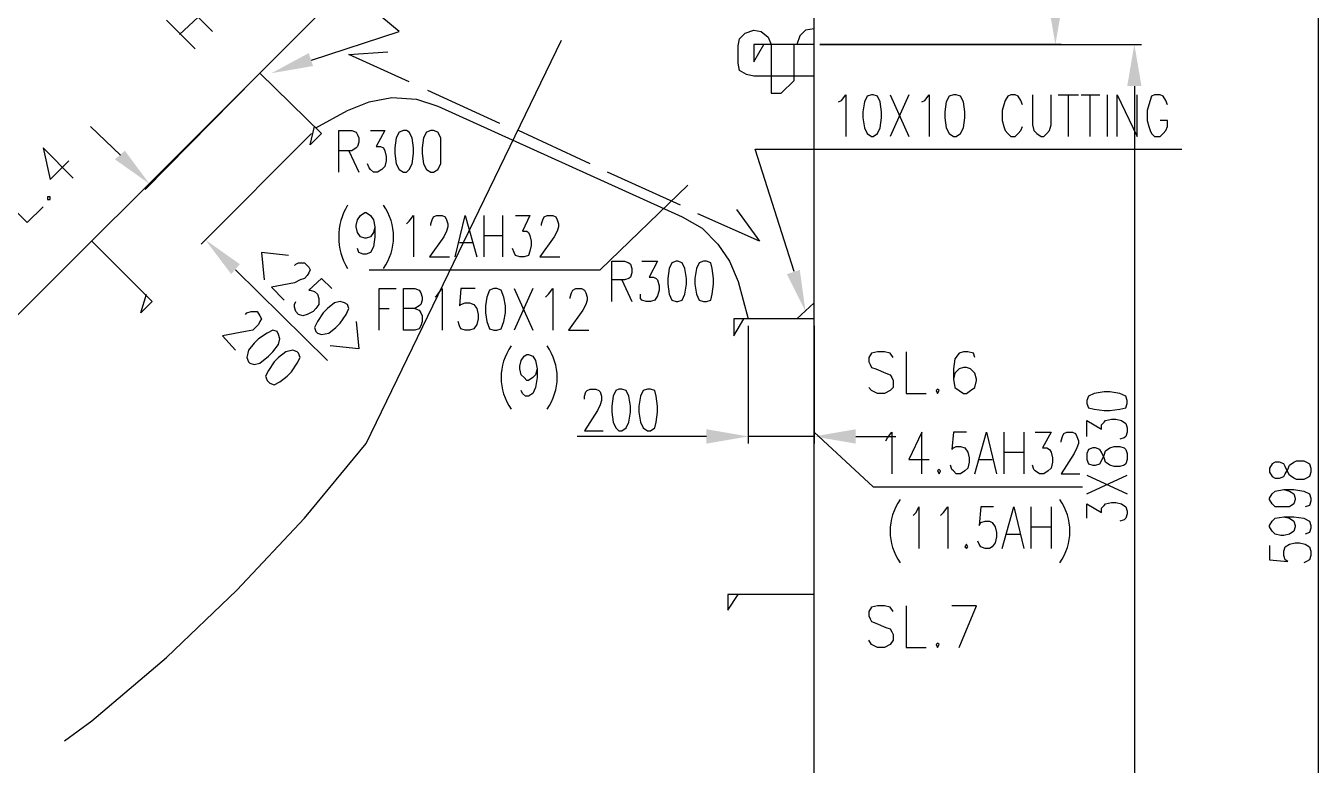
# Model space of a CAD drawing. Header units: millimetres. Extents: x 0.6 to 49, y 0.3 to 23.1.
# Drawn here: x 27.866 to 30.866, y 6.927 to 8.643 of the extents above; entities that cross this region are included whole.
import ezdxf

# ---------------------------------------------------------------- set-up
doc = ezdxf.new("R2010")
doc.units = ezdxf.units.MM
doc.layers.add('PDF_Geometry', color=7, linetype='Continuous')
doc.layers.add('PDF_Solid Fills', color=7, linetype='Continuous')

msp = doc.modelspace()

# ---------------------------------------------------------------- linework, layer by layer
at = {"layer": 'PDF_Geometry', "lineweight": 25}
msp.add_lwpolyline([(16.9861, 5.21), (28.2361, 5.21, 0.4124), (29.6961, 6.67), (29.6961, 19.12)], format="xyb", dxfattribs=at)
for points in [[(26.4528, 5.21), (26.4528, 6.58), (29.6961, 9.82)], [(30.8661, 9.7233), (30.8661, 5.3067)], [(28.5294, 8.5633), (28.7328, 8.63), (28.1328, 9.1267), (27.4561, 9.1267)], [(28.2328, 8.6967), (28.2994, 8.63)], [(28.1928, 8.6567), (28.2594, 8.59)], [(28.2228, 8.6233), (28.2661, 8.6633)], [(27.9561, 6.9833), (28.0194, 7.03), (28.1928, 7.1767), (28.3561, 7.3333), (28.5128, 7.5), (28.6561, 7.6733), (29.1094, 8.61)], [(29.6961, 8.5267), (29.5561, 8.5267), (29.5394, 8.53), (29.5228, 8.54), (29.5194, 8.5567), (29.5194, 8.5967), (29.5228, 8.6133), (29.5361, 8.6267), (29.5561, 8.6333), (29.5728, 8.63), (29.5894, 8.6167), (29.5961, 8.6), (29.5961, 8.4867), (29.6194, 8.4867), (29.6494, 8.5167), (29.6494, 8.6)], [(29.6961, 8.6367), (29.6761, 8.6333), (29.6628, 8.62), (29.6561, 8.6)], [(28.7561, 8.5133), (28.6161, 8.5767), (28.7061, 8.5833)], [(29.6961, 8.6), (29.5561, 8.6), (29.5561, 8.56), (29.5794, 8.6)], [(30.2694, 8.6), (29.7094, 8.6), (30.4561, 8.6)], [(28.3994, 8.5233), (28.1428, 8.2633)], [(28.4094, 8.5333), (28.5528, 8.3933), (28.5261, 8.3667), (28.5361, 8.41)], [(28.9661, 8.4167), (28.7994, 8.4933)], [(30.4394, 8.5033), (30.4394, 6.7833)], [(28.5394, 8.4067), (28.6128, 8.4467), (28.6628, 8.4667), (28.7161, 8.4767), (28.7728, 8.4733), (28.8228, 8.4567), (29.3894, 8.2), (29.4361, 8.1733), (29.4728, 8.1367), (29.4994, 8.0967), (29.5194, 8.05), (29.5428, 7.9633)], [(29.7528, 8.4667), (29.7594, 8.47), (29.7694, 8.4833), (29.7694, 8.3867)], [(29.8728, 8.4833), (29.9161, 8.3867)], [(29.9161, 8.4833), (29.8728, 8.3867)], [(29.9461, 8.4667), (29.9528, 8.47), (29.9628, 8.4833), (29.9628, 8.3867)], [(30.1794, 8.46), (30.1761, 8.47), (30.1694, 8.48), (30.1628, 8.4833), (30.1528, 8.4833), (30.1461, 8.48), (30.1394, 8.47), (30.1361, 8.46), (30.1328, 8.4467), (30.1328, 8.4233), (30.1361, 8.41), (30.1394, 8.4), (30.1461, 8.3933), (30.1528, 8.3867), (30.1628, 8.3867), (30.1694, 8.3933), (30.1761, 8.4), (30.1794, 8.41)], [(30.2028, 8.4833), (30.2028, 8.4133), (30.2061, 8.4), (30.2128, 8.3933), (30.2228, 8.3867), (30.2294, 8.3867), (30.2361, 8.3933), (30.2428, 8.4), (30.2461, 8.4133), (30.2461, 8.4833)], [(30.2628, 8.4833), (30.3094, 8.4833)], [(30.2861, 8.4833), (30.2861, 8.3867)], [(30.3161, 8.4833), (30.3594, 8.4833)], [(30.3361, 8.4833), (30.3361, 8.3867)], [(30.3761, 8.4833), (30.3761, 8.3867)], [(30.3994, 8.3867), (30.3994, 8.4833), (30.4461, 8.3867), (30.4461, 8.4833)], [(30.5161, 8.46), (30.5128, 8.47), (30.5061, 8.48), (30.4994, 8.4833), (30.4861, 8.4833), (30.4794, 8.48), (30.4761, 8.47), (30.4728, 8.46), (30.4694, 8.4467), (30.4694, 8.4233), (30.4728, 8.41), (30.4761, 8.4), (30.4794, 8.3933), (30.4861, 8.3867), (30.4994, 8.3867), (30.5061, 8.3933), (30.5128, 8.4), (30.5161, 8.41), (30.5161, 8.4233), (30.4994, 8.4233)], [(28.0861, 8.3433), (28.0161, 8.41)], [(28.5928, 8.3033), (28.5928, 8.4), (28.6228, 8.4), (28.6328, 8.3967), (28.6361, 8.39), (28.6394, 8.3833), (28.6394, 8.3733), (28.6361, 8.3633), (28.6328, 8.36), (28.6228, 8.3533), (28.5928, 8.3533)], [(28.6661, 8.4), (28.6994, 8.4), (28.6794, 8.3633), (28.6894, 8.3633), (28.6961, 8.36), (28.6994, 8.3533), (28.7028, 8.34), (28.7028, 8.33), (28.6994, 8.3167), (28.6928, 8.31), (28.6828, 8.3033), (28.6728, 8.3033), (28.6661, 8.31), (28.6628, 8.3133), (28.6594, 8.3233)], [(29.1761, 8.3233), (29.0094, 8.4)], [(28.5294, 8.3933), (28.2728, 8.1367)], [(27.9761, 8.29), (27.9061, 8.36), (27.9228, 8.2867), (27.9661, 8.33)], [(28.6161, 8.3533), (28.6394, 8.3033)], [(29.6494, 8.0733), (29.5594, 8.3567), (30.5494, 8.3567)], [(29.3861, 8.2267), (29.2161, 8.3033)], [(27.8028, 8.2533), (27.8694, 8.1867), (27.9061, 8.2233)], [(28.6628, 8.0767), (29.1994, 8.0767), (29.4028, 8.2733)], [(28.6761, 8.1767), (28.6728, 8.1633), (28.6661, 8.1533), (28.6561, 8.15), (28.6528, 8.15), (28.6428, 8.1533), (28.6361, 8.1633), (28.6328, 8.1767), (28.6328, 8.18), (28.6361, 8.1933), (28.6428, 8.2033), (28.6528, 8.21), (28.6561, 8.21), (28.6661, 8.2033), (28.6728, 8.1933), (28.6761, 8.1767), (28.6761, 8.1533), (28.6728, 8.13), (28.6661, 8.1167), (28.6561, 8.1133), (28.6494, 8.1133), (28.6394, 8.1167), (28.6361, 8.1267)], [(28.7494, 8.1833), (28.7561, 8.19), (28.7661, 8.2033), (28.7661, 8.1067)], [(28.8061, 8.18), (28.8061, 8.1833), (28.8094, 8.1933), (28.8128, 8.2), (28.8194, 8.2033), (28.8328, 8.2033), (28.8394, 8.2), (28.8428, 8.1933), (28.8461, 8.1833), (28.8461, 8.1767), (28.8428, 8.1667), (28.8361, 8.1533), (28.8028, 8.1067), (28.8494, 8.1067)], [(28.8628, 8.1067), (28.8861, 8.2033), (28.9128, 8.1067)], [(28.9294, 8.2033), (28.9294, 8.1067)], [(28.9728, 8.2033), (28.9728, 8.1067)], [(29.0028, 8.2033), (29.0361, 8.2033), (29.0194, 8.1667), (29.0294, 8.1667), (29.0328, 8.1633), (29.0361, 8.1567), (29.0394, 8.1433), (29.0394, 8.1333), (29.0361, 8.12), (29.0328, 8.11), (29.0228, 8.1067), (29.0128, 8.1067), (29.0028, 8.11), (28.9994, 8.1167), (28.9961, 8.1267)], [(29.0628, 8.18), (29.0628, 8.1833), (29.0661, 8.1933), (29.0694, 8.2), (29.0761, 8.2033), (29.0894, 8.2033), (29.0961, 8.2), (29.0994, 8.1933), (29.1028, 8.1833), (29.1028, 8.1767), (29.0994, 8.1667), (29.0928, 8.1533), (29.0594, 8.1067), (29.1061, 8.1067)], [(29.5161, 8.2167), (29.5694, 8.1433), (29.4261, 8.2067)], [(28.0194, 8.1433), (28.1594, 8.0033), (28.1328, 7.9767), (28.1461, 8.02)], [(28.8728, 8.14), (28.9028, 8.14)], [(28.9294, 8.1567), (28.9728, 8.1567)], [(28.4761, 8.11), (28.4128, 8.1167), (28.4194, 8.0533)], [(28.3528, 8.0767), (28.5661, 7.8667)], [(28.4894, 8.0867), (28.4928, 8.09), (28.4994, 8.0933), (28.5128, 8.0933), (28.5228, 8.0833), (28.5261, 8.0767), (28.5228, 8.07), (28.5194, 8.0633), (28.5128, 8.0567), (28.5028, 8.0533), (28.4894, 8.0467), (28.4361, 8.0367), (28.4661, 8.0067)], [(29.2261, 8.0033), (29.2261, 8.0967), (29.2561, 8.0967), (29.2661, 8.0933), (29.2694, 8.09), (29.2728, 8.08), (29.2728, 8.07), (29.2694, 8.06), (29.2661, 8.0567), (29.2561, 8.0533), (29.2261, 8.0533)], [(29.2961, 8.0967), (29.3328, 8.0967), (29.3128, 8.06), (29.3228, 8.06), (29.3294, 8.0567), (29.3328, 8.0533), (29.3361, 8.04), (29.3361, 8.03), (29.3328, 8.0167), (29.3261, 8.0067), (29.3161, 8.0033), (29.3061, 8.0033), (29.2961, 8.0067), (29.2928, 8.01), (29.2928, 8.02)], [(28.5761, 8.0333), (28.5528, 8.0567), (28.5228, 8.03), (28.5261, 8.03), (28.5361, 8.0267), (28.5428, 8.02), (28.5461, 8.01), (28.5461, 7.9967), (28.5394, 7.9867), (28.5328, 7.98), (28.5194, 7.9733), (28.5094, 7.97), (28.4994, 7.9733), (28.4928, 7.98), (28.4894, 7.99), (28.4894, 7.9967), (28.4928, 8.0033)], [(29.2494, 8.0533), (29.2728, 8.0033)], [(28.6861, 7.9367), (28.6861, 8.0333), (28.7261, 8.0333)], [(28.7694, 7.9867), (28.7794, 7.9833), (28.7828, 7.9767), (28.7861, 7.97), (28.7861, 7.9567), (28.7828, 7.9467), (28.7794, 7.94), (28.7694, 7.9367), (28.7428, 7.9367), (28.7428, 8.0333), (28.7694, 8.0333), (28.7794, 8.03), (28.7828, 8.0233), (28.7861, 8.0133), (28.7861, 8.0067), (28.7828, 7.9967), (28.7794, 7.9933), (28.7694, 7.9867), (28.7428, 7.9867)], [(28.8161, 8.0133), (28.8228, 8.02), (28.8328, 8.0333), (28.8328, 7.9367)], [(28.9094, 8.0333), (28.8761, 8.0333), (28.8728, 7.9933), (28.8761, 7.9967), (28.8861, 8), (28.8961, 8), (28.9061, 7.9967), (28.9128, 7.9867), (28.9161, 7.9733), (28.9161, 7.9633), (28.9128, 7.95), (28.9061, 7.94), (28.8961, 7.9367), (28.8861, 7.9367), (28.8761, 7.94), (28.8728, 7.9467), (28.8694, 7.9567)], [(28.9994, 8.0333), (29.0428, 7.9367)], [(29.0428, 8.0333), (28.9994, 7.9367)], [(29.0728, 8.0133), (29.0794, 8.02), (29.0894, 8.0333), (29.0894, 7.9367)], [(29.1294, 8.01), (29.1294, 8.0133), (29.1328, 8.0233), (29.1361, 8.03), (29.1428, 8.0333), (29.1561, 8.0333), (29.1628, 8.03), (29.1661, 8.0233), (29.1694, 8.0133), (29.1694, 8.0067), (29.1661, 7.9967), (29.1594, 7.9833), (29.1261, 7.9367), (29.1728, 7.9367)], [(28.3761, 7.9733), (28.3794, 7.9767), (28.3894, 7.98), (28.4028, 7.98), (28.4094, 7.97), (28.4128, 7.9633), (28.4094, 7.9567), (28.4061, 7.95), (28.3994, 7.9433), (28.3928, 7.9367), (28.3761, 7.9333), (28.3228, 7.9233), (28.3528, 7.89)], [(28.6861, 7.9867), (28.7094, 7.9867)], [(29.6561, 7.9633), (29.6961, 8)], [(28.6328, 7.9567), (28.6394, 7.8933), (28.5728, 7.9)], [(29.6961, 7.9633), (29.5094, 7.9633), (29.5094, 7.9233), (29.5328, 7.9633)], [(29.5428, 7.9467), (29.5428, 7.6733)], [(29.6961, 7.9467), (29.6961, 7.6733)], [(29.0528, 7.8467), (29.0494, 7.8333), (29.0428, 7.8267), (29.0328, 7.82), (29.0294, 7.82), (29.0228, 7.8267), (29.0161, 7.8333), (29.0128, 7.8467), (29.0128, 7.8533), (29.0161, 7.8667), (29.0228, 7.8767), (29.0294, 7.88), (29.0328, 7.88), (29.0428, 7.8767), (29.0494, 7.8667), (29.0528, 7.8467), (29.0528, 7.8267), (29.0494, 7.8033), (29.0428, 7.79), (29.0328, 7.7833), (29.0261, 7.7833), (29.0194, 7.79), (29.0161, 7.7967)], [(29.8794, 7.8733), (29.8728, 7.8833), (29.8594, 7.8867), (29.8428, 7.8867), (29.8294, 7.8833), (29.8228, 7.8733), (29.8228, 7.8633), (29.8261, 7.8567), (29.8294, 7.85), (29.8394, 7.8467), (29.8628, 7.8367), (29.8728, 7.8333), (29.8761, 7.8267), (29.8794, 7.82), (29.8794, 7.8033), (29.8728, 7.7967), (29.8594, 7.79), (29.8428, 7.79), (29.8294, 7.7967), (29.8228, 7.8033)], [(29.9094, 7.8867), (29.9094, 7.79), (29.9561, 7.79)], [(30.0694, 7.8733), (30.0661, 7.8833), (30.0528, 7.8867), (30.0428, 7.8867), (30.0328, 7.8833), (30.0228, 7.87), (30.0194, 7.8467), (30.0194, 7.8233), (30.0228, 7.8033), (30.0328, 7.7967), (30.0428, 7.79), (30.0494, 7.79), (30.0594, 7.7967), (30.0694, 7.8033), (30.0728, 7.82), (30.0728, 7.8233), (30.0694, 7.8367), (30.0594, 7.8467), (30.0494, 7.85), (30.0428, 7.85), (30.0328, 7.8467), (30.0228, 7.8367), (30.0194, 7.8233)], [(29.1628, 7.7767), (29.1628, 7.7833), (29.1661, 7.7933), (29.1694, 7.7967), (29.1761, 7.8), (29.1894, 7.8), (29.1961, 7.7967), (29.1994, 7.7933), (29.2028, 7.7833), (29.2028, 7.7733), (29.1994, 7.7633), (29.1928, 7.75), (29.1628, 7.7033), (29.2061, 7.7033)], [(30.3294, 7.69), (30.3294, 7.7267), (30.3628, 7.7067), (30.3628, 7.7167), (30.3694, 7.7233), (30.3728, 7.7267), (30.3861, 7.73), (30.3961, 7.73), (30.4094, 7.7267), (30.4194, 7.72), (30.4228, 7.71), (30.4228, 7.7), (30.4194, 7.69), (30.4161, 7.6867), (30.4061, 7.6833)], [(29.4461, 7.69), (29.1461, 7.69)], [(29.6961, 7.69), (29.5428, 7.69)], [(29.6961, 7.7), (29.8328, 7.5733), (30.3194, 7.5733)], [(29.7928, 7.69), (29.8861, 7.69)], [(29.8628, 7.68), (29.8661, 7.6867), (29.8761, 7.7), (29.8761, 7.6033)], [(29.9461, 7.6033), (29.9461, 7.7), (29.9161, 7.6367), (29.9628, 7.6367)], [(30.0494, 7.7), (30.0194, 7.7), (30.0161, 7.66), (30.0194, 7.6633), (30.0261, 7.6667), (30.0361, 7.6667), (30.0461, 7.6633), (30.0528, 7.6533), (30.0561, 7.64), (30.0561, 7.63), (30.0528, 7.6167), (30.0461, 7.61), (30.0361, 7.6033), (30.0261, 7.6033), (30.0194, 7.61), (30.0161, 7.6133), (30.0128, 7.6233)], [(30.0694, 7.6033), (30.0961, 7.7), (30.1194, 7.6033)], [(30.1361, 7.7), (30.1361, 7.6033)], [(30.1828, 7.7), (30.1828, 7.6033)], [(30.2094, 7.7), (30.2461, 7.7), (30.2261, 7.6633), (30.2361, 7.6633), (30.2428, 7.66), (30.2461, 7.6533), (30.2494, 7.64), (30.2494, 7.63), (30.2461, 7.6167), (30.2394, 7.61), (30.2294, 7.6033), (30.2194, 7.6033), (30.2094, 7.61), (30.2061, 7.6133), (30.2028, 7.6233)], [(30.2694, 7.6767), (30.2694, 7.68), (30.2728, 7.69), (30.2761, 7.6967), (30.2828, 7.7), (30.2961, 7.7), (30.3028, 7.6967), (30.3061, 7.69), (30.3094, 7.68), (30.3094, 7.6733), (30.3061, 7.6633), (30.2994, 7.65), (30.2694, 7.6033), (30.3128, 7.6033)], [(30.1361, 7.6533), (30.1828, 7.6533)], [(30.0794, 7.6367), (30.1094, 7.6367)], [(30.3294, 7.5567), (30.4228, 7.6)], [(30.3294, 7.6), (30.4228, 7.5567)], [(30.7861, 7.5667), (30.7994, 7.5633), (30.8094, 7.5567), (30.8128, 7.5467), (30.8128, 7.5433), (30.8094, 7.5333), (30.7994, 7.5267), (30.7661, 7.5267), (30.7594, 7.5333), (30.7528, 7.5433), (30.7528, 7.5467), (30.7594, 7.5567), (30.7661, 7.5633), (30.7861, 7.5667), (30.8094, 7.5667), (30.8328, 7.5633), (30.8461, 7.5567), (30.8494, 7.5467), (30.8494, 7.54), (30.8461, 7.53), (30.8361, 7.5267)], [(30.3294, 7.5), (30.3294, 7.5333), (30.3628, 7.5133), (30.3628, 7.5233), (30.3694, 7.53), (30.3728, 7.5333), (30.3861, 7.5367), (30.3961, 7.5367), (30.4094, 7.5333), (30.4194, 7.5267), (30.4228, 7.5167), (30.4228, 7.51), (30.4194, 7.5), (30.4161, 7.4967), (30.4061, 7.4933)], [(29.9261, 7.5067), (29.9328, 7.5133), (29.9394, 7.5267), (29.9394, 7.43)], [(29.9894, 7.5067), (29.9961, 7.5133), (30.0061, 7.5267), (30.0061, 7.43)], [(30.1128, 7.5267), (30.0828, 7.5267), (30.0794, 7.4833), (30.0828, 7.49), (30.0928, 7.4933), (30.1028, 7.4933), (30.1094, 7.49), (30.1161, 7.48), (30.1194, 7.4667), (30.1194, 7.4567), (30.1161, 7.4433), (30.1094, 7.4333), (30.1028, 7.43), (30.0928, 7.43), (30.0828, 7.4333), (30.0794, 7.44), (30.0761, 7.4467)], [(30.1328, 7.43), (30.1594, 7.5267), (30.1828, 7.43)], [(30.1994, 7.5267), (30.1994, 7.43)], [(30.2461, 7.5267), (30.2461, 7.43)], [(30.7861, 7.5033), (30.7994, 7.5), (30.8094, 7.4933), (30.8128, 7.4833), (30.8128, 7.48), (30.8094, 7.47), (30.7994, 7.4633), (30.7861, 7.46), (30.7794, 7.46), (30.7661, 7.4633), (30.7594, 7.47), (30.7528, 7.48), (30.7528, 7.4833), (30.7594, 7.4933), (30.7661, 7.5), (30.7861, 7.5033), (30.8094, 7.5033), (30.8328, 7.5), (30.8461, 7.4933), (30.8494, 7.4833), (30.8494, 7.4767), (30.8461, 7.4667), (30.8361, 7.4633)], [(30.1994, 7.48), (30.2461, 7.48)], [(30.1428, 7.4633), (30.1761, 7.4633)], [(30.7528, 7.4367), (30.7528, 7.4033), (30.7961, 7.4), (30.7894, 7.4033), (30.7861, 7.4133), (30.7861, 7.4233), (30.7894, 7.4333), (30.7994, 7.44), (30.8128, 7.4433), (30.8228, 7.4433), (30.8361, 7.44), (30.8461, 7.4333), (30.8494, 7.4233), (30.8494, 7.4133), (30.8461, 7.4033), (30.8394, 7.4), (30.8328, 7.3967)], [(29.6961, 7.3233), (29.4961, 7.3233), (29.4961, 7.2867), (29.5194, 7.3233)], [(29.8794, 7.2833), (29.8728, 7.2933), (29.8594, 7.2967), (29.8428, 7.2967), (29.8294, 7.2933), (29.8228, 7.2833), (29.8228, 7.2733), (29.8261, 7.2667), (29.8294, 7.26), (29.8394, 7.2567), (29.8628, 7.2467), (29.8728, 7.2433), (29.8761, 7.2367), (29.8794, 7.23), (29.8794, 7.2167), (29.8728, 7.2067), (29.8594, 7.2), (29.8428, 7.2), (29.8294, 7.2067), (29.8228, 7.2167)], [(29.9094, 7.2967), (29.9094, 7.2), (29.9561, 7.2)], [(30.0328, 7.2), (30.0728, 7.2967), (30.0161, 7.2967)]]:
    msp.add_lwpolyline(points, dxfattribs=at)
for points in [[(29.8294, 8.4833), (29.8194, 8.48), (29.8128, 8.4667), (29.8094, 8.4433), (29.8094, 8.43), (29.8128, 8.4067), (29.8194, 8.3933), (29.8294, 8.3867), (29.8328, 8.3867), (29.8428, 8.3933), (29.8494, 8.4067), (29.8528, 8.43), (29.8528, 8.4433), (29.8494, 8.4667), (29.8428, 8.48), (29.8328, 8.4833)], [(30.0194, 8.4833), (30.0094, 8.48), (30.0028, 8.4667), (29.9994, 8.4433), (29.9994, 8.43), (30.0028, 8.4067), (30.0094, 8.3933), (30.0194, 8.3867), (30.0261, 8.3867), (30.0361, 8.3933), (30.0428, 8.4067), (30.0461, 8.43), (30.0461, 8.4433), (30.0428, 8.4667), (30.0361, 8.48), (30.0261, 8.4833)], [(28.7428, 8.4), (28.7328, 8.3967), (28.7261, 8.3833), (28.7228, 8.36), (28.7228, 8.3467), (28.7261, 8.3233), (28.7328, 8.31), (28.7428, 8.3033), (28.7494, 8.3033), (28.7561, 8.31), (28.7628, 8.3233), (28.7661, 8.3467), (28.7661, 8.36), (28.7628, 8.3833), (28.7561, 8.3967), (28.7494, 8.4)], [(28.8061, 8.4), (28.7961, 8.3967), (28.7894, 8.3833), (28.7861, 8.36), (28.7861, 8.3467), (28.7894, 8.3233), (28.7961, 8.31), (28.8061, 8.3033), (28.8128, 8.3033), (28.8228, 8.31), (28.8294, 8.3233), (28.8294, 8.3833), (28.8228, 8.3967), (28.8128, 8.4)], [(27.9161, 8.2467), (27.9161, 8.24), (27.9228, 8.24), (27.9228, 8.2467)], [(29.3761, 8.0967), (29.3661, 8.0933), (29.3594, 8.08), (29.3561, 8.0567), (29.3561, 8.0433), (29.3594, 8.02), (29.3661, 8.0067), (29.3761, 8.0033), (29.3794, 8.0033), (29.3894, 8.0067), (29.3961, 8.02), (29.3994, 8.0433), (29.3994, 8.0567), (29.3961, 8.08), (29.3894, 8.0933), (29.3794, 8.0967)], [(29.4394, 8.0967), (29.4294, 8.0933), (29.4228, 8.08), (29.4194, 8.0567), (29.4194, 8.0433), (29.4228, 8.02), (29.4294, 8.0067), (29.4394, 8.0033), (29.4461, 8.0033), (29.4561, 8.0067), (29.4594, 8.02), (29.4628, 8.0433), (29.4628, 8.0567), (29.4594, 8.08), (29.4561, 8.0933), (29.4461, 8.0967)], [(28.9528, 8.0333), (28.9428, 8.03), (28.9361, 8.0133), (28.9328, 7.9933), (28.9328, 7.9767), (28.9361, 7.9567), (28.9428, 7.94), (28.9528, 7.9367), (28.9594, 7.9367), (28.9694, 7.94), (28.9761, 7.9567), (28.9794, 7.9767), (28.9794, 7.9933), (28.9761, 8.0133), (28.9694, 8.03), (28.9594, 8.0333)], [(28.6061, 8), (28.5961, 8.0033), (28.5828, 8), (28.5661, 7.9867), (28.5561, 7.9767), (28.5428, 7.9567), (28.5361, 7.9433), (28.5394, 7.9333), (28.5428, 7.93), (28.5528, 7.9267), (28.5694, 7.93), (28.5861, 7.9433), (28.5961, 7.9533), (28.6094, 7.9733), (28.6161, 7.9867), (28.6128, 7.9967)], [(28.4494, 7.9333), (28.4394, 7.9367), (28.4261, 7.93), (28.4061, 7.9167), (28.3961, 7.9067), (28.3828, 7.89), (28.3794, 7.8733), (28.3828, 7.8633), (28.3861, 7.86), (28.3961, 7.8567), (28.4094, 7.86), (28.4294, 7.8767), (28.4394, 7.8867), (28.4528, 7.9033), (28.4561, 7.9167), (28.4528, 7.9267)], [(28.4961, 7.8867), (28.4861, 7.89), (28.4694, 7.8867), (28.4528, 7.8733), (28.4428, 7.8633), (28.4294, 7.8433), (28.4228, 7.83), (28.4261, 7.82), (28.4328, 7.8133), (28.4428, 7.81), (28.4561, 7.8167), (28.4728, 7.83), (28.4828, 7.84), (28.4961, 7.86), (28.5028, 7.8733), (28.4994, 7.8833)], [(29.2428, 7.8), (29.2361, 7.7967), (29.2294, 7.7833), (29.2261, 7.76), (29.2261, 7.7467), (29.2294, 7.7233), (29.2361, 7.71), (29.2428, 7.7033), (29.2494, 7.7033), (29.2594, 7.71), (29.2661, 7.7233), (29.2694, 7.7467), (29.2694, 7.76), (29.2661, 7.7833), (29.2594, 7.7967), (29.2494, 7.8)], [(29.3094, 7.8), (29.2994, 7.7967), (29.2928, 7.7833), (29.2894, 7.76), (29.2894, 7.7467), (29.2928, 7.7233), (29.2994, 7.71), (29.3094, 7.7033), (29.3161, 7.7033), (29.3261, 7.71), (29.3294, 7.7233), (29.3328, 7.7467), (29.3328, 7.76), (29.3294, 7.7833), (29.3261, 7.7967), (29.3161, 7.8)], [(29.9828, 7.8), (29.9794, 7.7967), (29.9828, 7.79), (29.9861, 7.7967)], [(30.3294, 7.7667), (30.3328, 7.7567), (30.3461, 7.7533), (30.3694, 7.75), (30.3828, 7.75), (30.4061, 7.7533), (30.4194, 7.7567), (30.4228, 7.7667), (30.4228, 7.7733), (30.4194, 7.7833), (30.4061, 7.79), (30.3828, 7.7933), (30.3694, 7.7933), (30.3461, 7.79), (30.3328, 7.7833), (30.3294, 7.7733)], [(30.3294, 7.6367), (30.3328, 7.6267), (30.3428, 7.6233), (30.3494, 7.6233), (30.3594, 7.6267), (30.3628, 7.6333), (30.3694, 7.6467), (30.3728, 7.6567), (30.3828, 7.6633), (30.3928, 7.6667), (30.4061, 7.6667), (30.4161, 7.6633), (30.4194, 7.66), (30.4228, 7.65), (30.4228, 7.6367), (30.4194, 7.6267), (30.4161, 7.6233), (30.4061, 7.62), (30.3928, 7.62), (30.3828, 7.6233), (30.3728, 7.63), (30.3694, 7.64), (30.3628, 7.6533), (30.3594, 7.66), (30.3494, 7.6633), (30.3428, 7.6633), (30.3328, 7.66), (30.3294, 7.65)], [(30.7528, 7.6067), (30.7594, 7.5967), (30.7661, 7.5933), (30.7761, 7.5933), (30.7861, 7.5967), (30.7894, 7.6033), (30.7961, 7.6133), (30.7994, 7.6233), (30.8094, 7.63), (30.8161, 7.6333), (30.8328, 7.6333), (30.8394, 7.63), (30.8461, 7.6267), (30.8494, 7.6167), (30.8494, 7.6067), (30.8461, 7.5967), (30.8394, 7.5933), (30.8328, 7.59), (30.8161, 7.59), (30.8094, 7.5933), (30.7994, 7.6), (30.7961, 7.6067), (30.7894, 7.62), (30.7861, 7.6267), (30.7761, 7.63), (30.7661, 7.63), (30.7594, 7.6267), (30.7528, 7.6167)], [(29.9861, 7.6133), (29.9828, 7.61), (29.9861, 7.6033), (29.9894, 7.61)], [(30.0494, 7.44), (30.0461, 7.4333), (30.0494, 7.43), (30.0528, 7.4333)], [(29.9828, 7.21), (29.9794, 7.2067), (29.9828, 7.2), (29.9861, 7.2067)]]:
    msp.add_lwpolyline(points, close=True, dxfattribs=at)
for centre, radius, start, end in [((28.7347, 8.1533), 0.1423, 148.9787, 211.0213), ((28.5947, 8.1533), 0.1252, 324.1329, 35.8671), ((29.0954, 7.8267), 0.1261, 144.4497, 215.5503), ((28.9735, 7.8267), 0.1261, 324.4497, 35.5503), ((29.9975, 7.47), 0.1252, 144.1329, 215.8671), ((30.1647, 7.47), 0.1252, 324.1329, 35.8671)]:
    msp.add_arc(centre, radius, start, end, dxfattribs=at)
at = {"layer": 'PDF_Solid Fills', "lineweight": 25, "transparency": 33554559}
for points in [[(30.2394, 8.6967), (30.2728, 8.6967), (30.2561, 8.6)], [(28.5328, 8.55), (28.4361, 8.5333), (28.5228, 8.58)], [(30.4228, 8.5033), (30.4561, 8.5033), (30.4394, 8.6)], [(28.0961, 8.3533), (28.0728, 8.3333), (28.1528, 8.2767)], [(28.3628, 8.09), (28.3428, 8.0667), (28.2828, 8.1467)], [(29.6628, 8.0767), (29.6761, 7.98), (29.6328, 8.0667)], [(29.4461, 7.7067), (29.4461, 7.6733), (29.5428, 7.69)], [(29.7928, 7.7067), (29.7928, 7.6733), (29.6961, 7.69)]]:
    msp.add_solid(points, dxfattribs=at)

doc.saveas('drawing.dxf')
